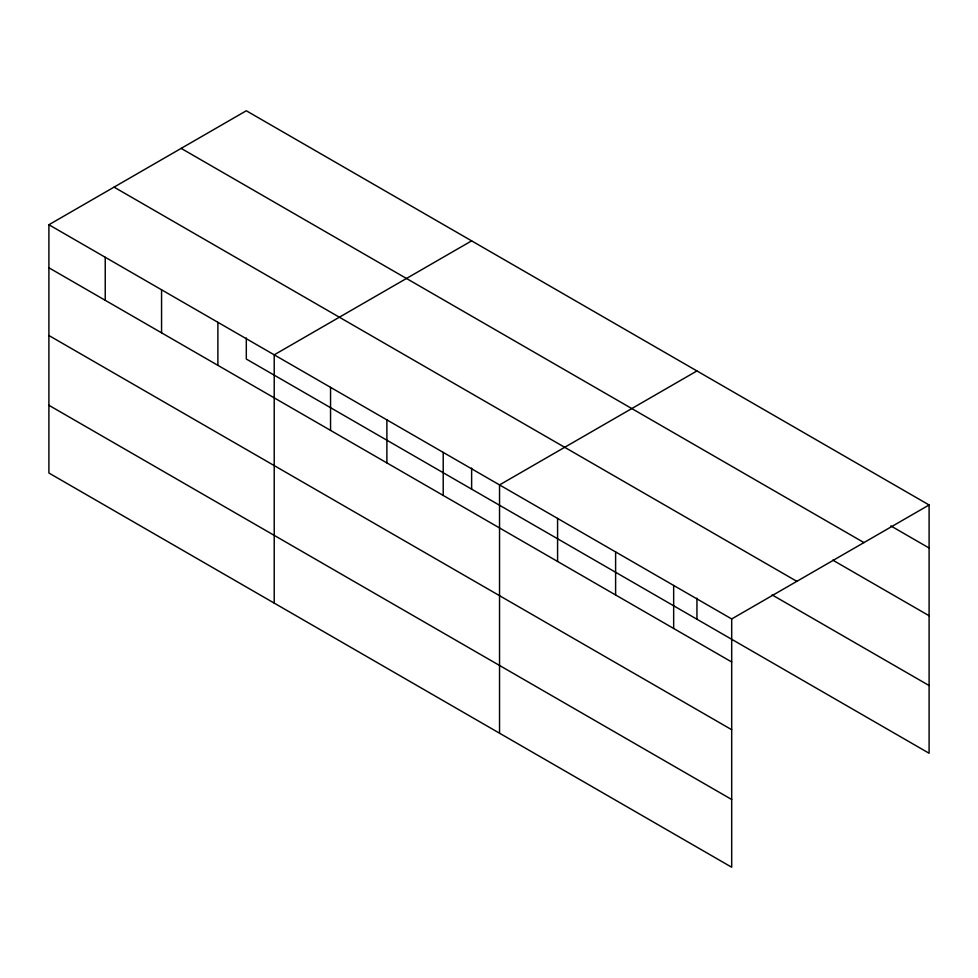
<?xml version="1.0" encoding="UTF-8"?>
<svg xmlns="http://www.w3.org/2000/svg" width="978" height="978" viewBox="0 0 978 978"><rect width="100%" height="100%" fill="white"/><g stroke="black" fill="none" stroke-linecap="round" stroke-linejoin="round"><path stroke-width="1.47" d="M731.691 729.71L731.691 618.952L48.9 224.744L48.9 473.022L731.691 867.229L731.691 729.71L48.9 335.503M246.309 337.972L246.309 359.048L929.1 753.256L929.1 504.978L246.309 110.771L48.9 224.744M471.628 240.857L274.219 354.831L274.219 603.108M696.947 370.943L499.538 484.917L499.538 733.194M731.691 618.952L929.1 504.978M890.848 525.919L929.1 548.01M181.162 148.387L863.953 542.594M832.816 560.149L929.1 615.737M114.047 187.128L796.838 581.335M772.131 594.905L929.1 685.529M48.9 267.776L731.691 661.984M48.9 405.283L731.691 799.491M696.947 598.157L696.947 619.221M673.659 585.443L673.659 628.475M615.614 551.934L615.614 594.966M557.582 518.426L557.582 561.458M471.628 468.071L471.628 489.134M443.217 452.398L443.217 495.43M386.885 419.88L386.885 462.9M330.552 387.349L330.552 430.381M217.886 322.312L217.886 365.332M161.566 289.794L161.566 332.813M105.233 257.263L105.233 300.295"/></g></svg>
